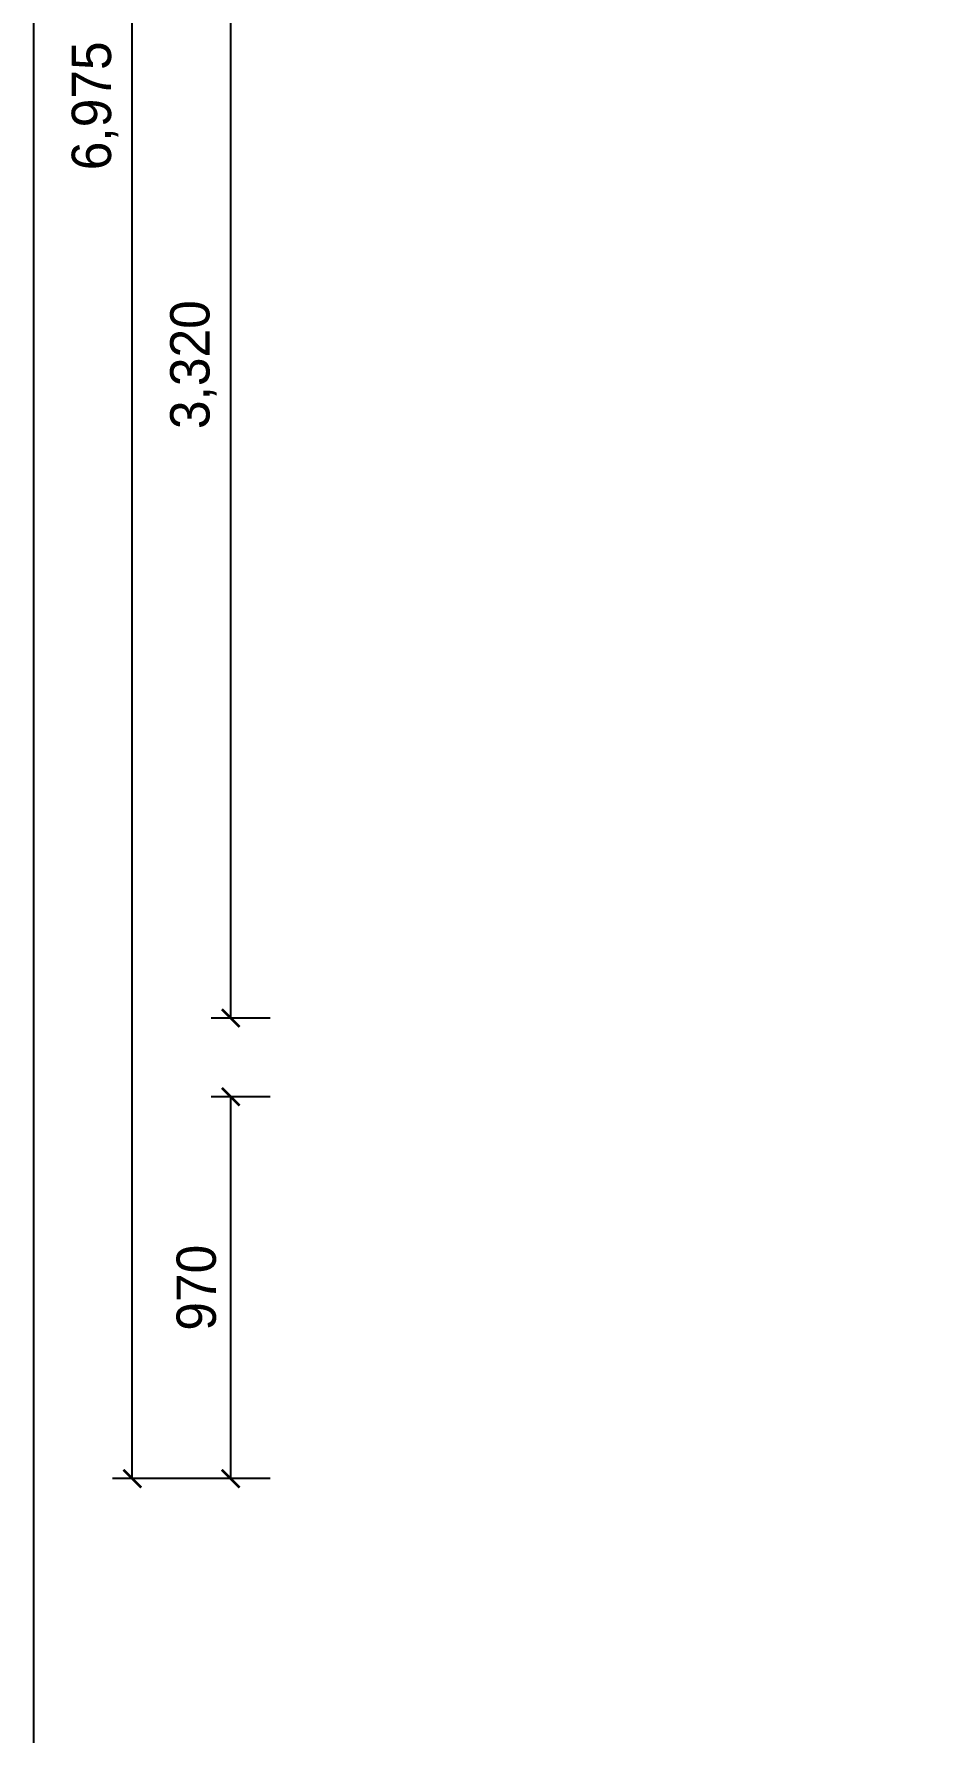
# Model space of a CAD drawing. Header units: inches. Extents: x 88414 to 587042, y -693500 to 27778.
# Drawn here: x 136243 to 138540, y -1245 to 3069 of the extents above; entities that cross this region are included whole.
import ezdxf
from ezdxf.enums import TextEntityAlignment as Align

# ---------------------------------------------------------------- set-up
doc = ezdxf.new("R2010")
doc.units = ezdxf.units.IN
doc.header["$LTSCALE"] = 50
doc.header["$MEASUREMENT"] = 0
for name, color, linetype in [('3.기호.계단선', 30, 'Continuous'), ('F-SYM', 7, 'Continuous'), ('FORM(YOURNAME)-11', 1, 'Continuous'), ('치수', 7, 'Continuous')]:
    doc.layers.add(name, color=color, linetype=linetype)
doc.styles.add('YOURNAME', font='HY울릉도M.TTF')
doc.dimstyles.new('YOURNAME-50', dxfattribs={"dimscale": 50, "dimtxt": 2, "dimasz": 0.9, "dimexe": 1, "dimexo": 3, "dimgap": 0.7, "dimtad": 1, "dimdec": 0, "dimzin": 0, "dimdsep": 46, "dimlunit": 6, "dimtxsty": 'YOURNAME', "dimblk": 'ARCHTICK', "dimcen": 0, "dimclrd": 1, "dimclre": 1, "dimclrt": 7, "dimadec": 0, "dimazin": 0, "dimtfac": 1, "dimtdec": 0, "dimtix": 1, "dimtmove": 2, "dimatfit": 3, "dimldrblk": 'ARCHTICK', "dimfxl": 0, "dimtolj": 1, "dimtzin": 0, "dimarcsym": 0})

# ---------------------------------------------------------------- blocks, each defined once
blk = doc.blocks.new('FORM-PLAN')
at = {"layer": 'Defpoints', "color": 158}
blk.add_lwpolyline([(-69444, 53115), (-64, 53115), (-64, 1215), (-69444, 1215)], close=True, dxfattribs=at)
at = {"layer": 'FORM(YOURNAME)-11', "color": 3, "style": 'YOURNAME'}
for tag, height, p in [('1', 450, (9905, 18188)), ('2', 450, (9905, 17544)), ('3', 450, (9905, 16257)), ('4', 450, (9905, 14326)), ('5', 515, (9905, 12009)), ('6', 515, (9905, 9757)), ('7', 515, (9905, 7504)), ('8', 515, (9905, 5252)), ('9', 515, (9905, 2999)), ('10', 515, (5655, 811)), ('11', 515, (9905, 747)), ('12', 515, (5655, -1441)), ('13', 515, (9905, -1441))]:
    blk.add_attdef(tag, text='', height=height, dxfattribs=at).set_placement(p, align=Align.MIDDLE_RIGHT)
blk = doc.blocks.new('*U458')
at = {"layer": 'F-SYM', "xscale": 0.2500000000000001, "yscale": 0.2500000000000001, "zscale": 0.2500000000000001}
blk.add_blockref('FORM-PLAN', (153603.9, -2646.3), dxfattribs=at)
blk = doc.blocks.new('_ArchTick')
at = {"color": 0, "linetype": 'ByBlock', "const_width": 0.15}
blk.add_lwpolyline([(-0.5, -0.5), (0.5, 0.5)], dxfattribs=at)
blk = doc.blocks.new('*D251')
at = {"layer": 'Defpoints', "color": 0}
for p in [(136492.8, 6373.7), (136992.8, 6373.7), (136992.8, -601.3)]:
    blk.add_point(p, dxfattribs=at)
at = {"layer": '치수', "color": 1, "lineweight": -2}
for p, q in [((136842.8, 6373.7), (136442.8, 6373.7)), ((136492.8, -601.3), (136492.8, 6373.7)), ((136842.8, -601.3), (136442.8, -601.3))]:
    blk.add_line(p, q, dxfattribs=at)
at = {"layer": '치수', "color": 1, "lineweight": -2, "xscale": 45, "yscale": 45, "zscale": 45}
for p, rotation in [((136492.8, 6373.7), 90), ((136492.8, -601.3), 270)]:
    blk.add_blockref('_ArchTick', p, dxfattribs=dict(at, rotation=rotation))
at = {"layer": '치수', "color": 7, "insert": (136398.1, 2886.2), "char_height": 100, "attachment_point": 5, "rotation": 90, "style": 'YOURNAME'}
blk.add_mtext('\\A1;6,975', dxfattribs=at)
blk = doc.blocks.new('*D252')
at = {"layer": 'Defpoints', "color": 0}
for p in [(136742.8, 368.7), (136992.8, 368.7), (136992.8, -601.3)]:
    blk.add_point(p, dxfattribs=at)
at = {"layer": '치수', "color": 1, "lineweight": -2}
for p, q in [((136842.8, 368.7), (136692.8, 368.7)), ((136742.8, -601.3), (136742.8, 368.7)), ((136842.8, -601.3), (136692.8, -601.3))]:
    blk.add_line(p, q, dxfattribs=at)
at = {"layer": '치수', "color": 1, "lineweight": -2, "xscale": 45, "yscale": 45, "zscale": 45}
for p, rotation in [((136742.8, 368.7), 90), ((136742.8, -601.3), 270)]:
    blk.add_blockref('_ArchTick', p, dxfattribs=dict(at, rotation=rotation))
at = {"layer": '치수', "color": 7, "insert": (136655.8, -116.3), "char_height": 100, "attachment_point": 5, "rotation": 90, "style": 'YOURNAME'}
blk.add_mtext('\\A1;970', dxfattribs=at)
blk = doc.blocks.new('*D254')
at = {"layer": 'Defpoints', "color": 0}
for p in [(136742.8, 3888.7), (136992.8, 3888.7), (136992.8, 568.7)]:
    blk.add_point(p, dxfattribs=at)
at = {"layer": '치수', "color": 1, "lineweight": -2}
for p, q in [((136842.8, 3888.7), (136692.8, 3888.7)), ((136742.8, 568.7), (136742.8, 3888.7)), ((136842.8, 568.7), (136692.8, 568.7))]:
    blk.add_line(p, q, dxfattribs=at)
at = {"layer": '치수', "color": 1, "lineweight": -2, "xscale": 45, "yscale": 45, "zscale": 45}
for p, rotation in [((136742.8, 3888.7), 90), ((136742.8, 568.7), 270)]:
    blk.add_blockref('_ArchTick', p, dxfattribs=dict(at, rotation=rotation))
at = {"layer": '치수', "color": 7, "insert": (136648.2, 2228.7), "char_height": 100, "attachment_point": 5, "rotation": 90, "style": 'YOURNAME'}
blk.add_mtext('\\A1;3,320', dxfattribs=at)

msp = doc.modelspace()

# ---------------------------------------------------------------- block references
at = {"layer": '3.기호.계단선'}
msp.add_blockref('*U458', (0, 0), dxfattribs=at)

# ---------------------------------------------------------------- dimensions: what is measured, and where the dimension line sits
at = {"layer": '치수'}
for base, p1, p2, picture, middle in [((136492.85, 6373.742), (136992.85, -601.258), (136992.85, 6373.742), '*D251', (136398.13, 2886.242)), ((136742.85, 3888.742), (136992.85, 568.742), (136992.85, 3888.742), '*D254', (136648.196, 2228.742)), ((136742.85, 368.742), (136992.85, -601.258), (136992.85, 368.742), '*D252', (136655.786, -116.258))]:
    dim = msp.add_linear_dim(base=base, p1=p1, p2=p2, angle=270, dimstyle='YOURNAME-50', override={"dimfxl": 1.25, "dimarcsym": 2}, dxfattribs=at)
    dim.commit()
    dim.dimension.update_dxf_attribs({"geometry": picture, "text_midpoint": middle})

doc.saveas('drawing.dxf')
